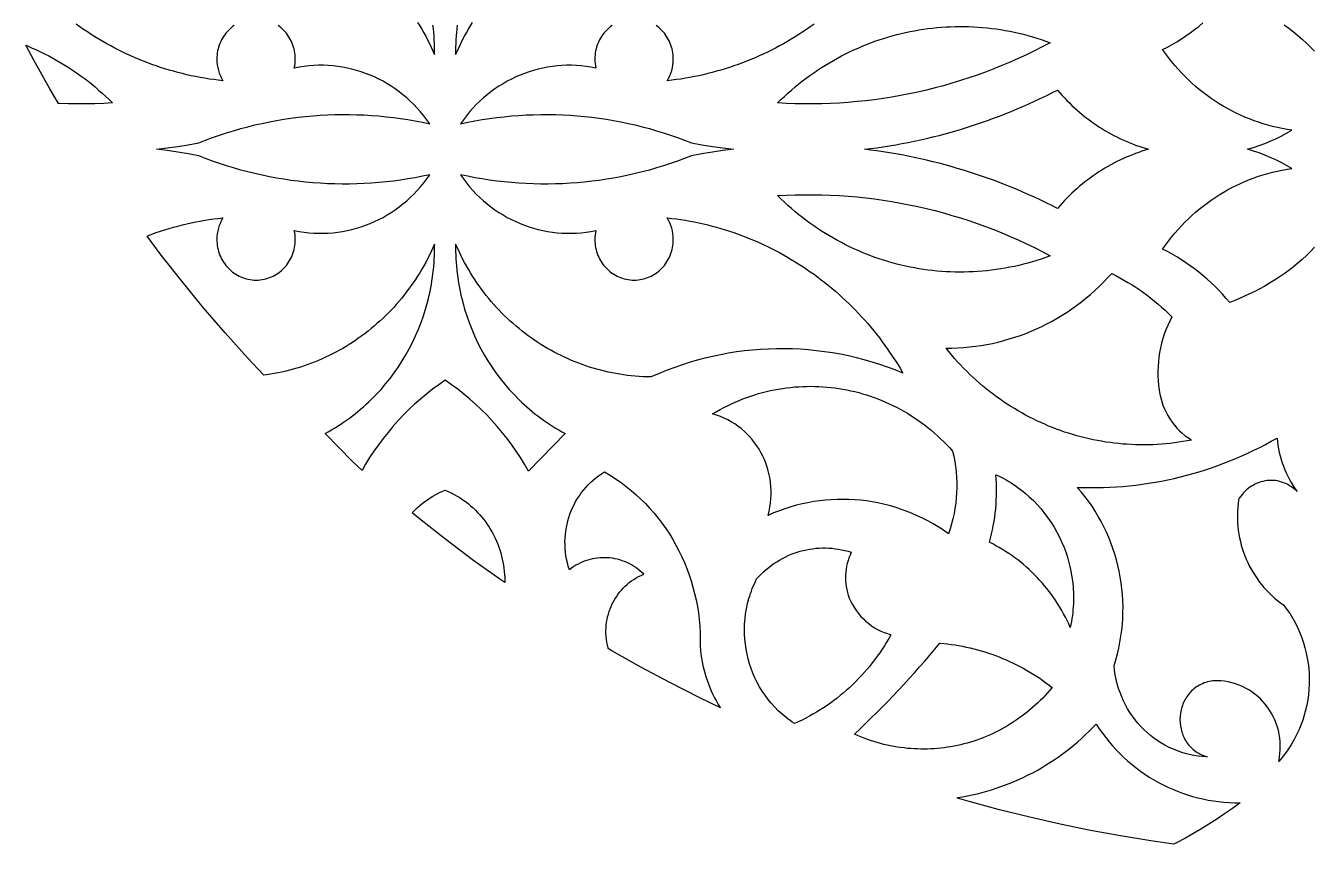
# Model space of a CAD drawing. Extents: x 1908 to 3442, y -299 to 721.
# Drawn here: x 2254.6 to 2408.9, y 28.2 to 126.2 of the extents above; entities that cross this region are included whole.
import ezdxf

# ---------------------------------------------------------------- set-up
doc = ezdxf.new("R2010")
doc.units = 0
doc.layers.add('BITMAP_LAYER', color=18, linetype='CONTINUOUS')

msp = doc.modelspace()

# ---------------------------------------------------------------- linework, layer by layer
at = {"layer": 'BITMAP_LAYER'}
for points in [[(2301.51, 126.61), (2301.76, 126.2), (2302.01, 125.79), (2302.25, 125.38), (2302.48, 124.95), (2302.71, 124.53), (2302.92, 124.1), (2303.13, 123.66), (2303.34, 123.22), (2303.53, 122.77), (2303.54, 123.22), (2303.53, 123.66), (2303.52, 124.1), (2303.5, 124.55), (2303.48, 124.99), (2303.44, 125.43), (2303.4, 125.86), (2303.35, 126.3)], [(2306.26, 126.3), (2306.21, 125.86), (2306.17, 125.43), (2306.13, 124.99), (2306.11, 124.55), (2306.09, 124.1), (2306.07, 123.66), (2306.07, 123.22), (2306.07, 122.77), (2306.27, 123.22), (2306.47, 123.66), (2306.68, 124.1), (2306.9, 124.53), (2307.13, 124.95), (2307.36, 125.38), (2307.6, 125.79), (2307.84, 126.2), (2308.1, 126.61)], [(2408.9, 99.68), (2408.43, 99.18), (2407.94, 98.7), (2407.44, 98.24), (2406.92, 97.78), (2406.38, 97.34), (2405.83, 96.92), (2405.27, 96.51), (2404.7, 96.12), (2404.13, 95.74), (2403.54, 95.38), (2402.95, 95.03), (2402.35, 94.7), (2401.76, 94.39), (2401.15, 94.09), (2400.55, 93.81), (2399.95, 93.55), (2399.36, 93.3), (2398.76, 93.08), (2398.34, 93.57), (2397.9, 94.06), (2397.46, 94.53), (2397, 94.99), (2396.53, 95.43), (2396.05, 95.87), (2395.56, 96.29), (2395.06, 96.69), (2394.55, 97.09), (2394.03, 97.47), (2393.51, 97.84), (2392.97, 98.19), (2392.42, 98.53), (2391.87, 98.85), (2391.3, 99.16), (2390.73, 99.46), (2391.08, 99.95), (2391.43, 100.43), (2391.8, 100.9), (2392.18, 101.36), (2392.57, 101.81), (2392.97, 102.25), (2393.39, 102.68), (2393.81, 103.09), (2394.24, 103.49), (2394.68, 103.88), (2395.12, 104.26), (2395.58, 104.62), (2396.05, 104.98), (2396.52, 105.32), (2397, 105.65), (2397.5, 105.96), (2397.99, 106.26), (2398.5, 106.55), (2399.01, 106.83), (2399.53, 107.09), (2400.06, 107.34), (2400.59, 107.57), (2401.13, 107.79), (2401.67, 108), (2402.22, 108.19), (2402.78, 108.36), (2403.34, 108.53), (2403.9, 108.67), (2404.47, 108.81), (2405.05, 108.92), (2405.63, 109.03), (2406.21, 109.11), (2405.58, 109.48), (2404.93, 109.83), (2404.28, 110.15), (2403.62, 110.45), (2402.95, 110.72), (2402.28, 110.98), (2401.6, 111.21), (2400.91, 111.42), (2401.6, 111.63), (2402.28, 111.86), (2402.95, 112.11), (2403.62, 112.39), (2404.28, 112.69), (2404.93, 113.01), (2405.58, 113.36), (2406.21, 113.72), (2405.63, 113.81), (2405.05, 113.91), (2404.47, 114.03), (2403.9, 114.16), (2403.34, 114.31), (2402.78, 114.47), (2402.22, 114.65), (2401.67, 114.84), (2401.13, 115.05), (2400.59, 115.27), (2400.06, 115.5), (2399.53, 115.75), (2399.01, 116.01), (2398.5, 116.29), (2397.99, 116.58), (2397.5, 116.88), (2397, 117.19), (2396.52, 117.52), (2396.05, 117.86), (2395.58, 118.21), (2395.12, 118.58), (2394.68, 118.96), (2394.24, 119.35), (2393.81, 119.75), (2393.39, 120.16), (2392.97, 120.59), (2392.57, 121.03), (2392.18, 121.47), (2391.8, 121.93), (2391.43, 122.4), (2391.08, 122.89), (2390.73, 123.38), (2391.3, 123.67), (2391.87, 123.98), (2392.42, 124.31), (2392.97, 124.65), (2393.51, 125), (2394.03, 125.37), (2394.55, 125.75), (2395.06, 126.14), (2395.56, 126.55)], [(2279.54, 126.26), (2279.36, 126.12), (2279.18, 125.97), (2279.01, 125.82), (2278.85, 125.66), (2278.69, 125.49), (2278.55, 125.32), (2278.41, 125.13), (2278.28, 124.94), (2278.15, 124.74), (2278.04, 124.54), (2277.94, 124.33), (2277.84, 124.11), (2277.76, 123.89), (2277.68, 123.67), (2277.62, 123.44), (2277.57, 123.2), (2277.53, 122.96), (2277.5, 122.72), (2277.48, 122.47), (2277.47, 122.22), (2277.48, 121.88), (2277.52, 121.53), (2277.58, 121.2), (2277.66, 120.86), (2277.76, 120.54), (2277.89, 120.22), (2278.03, 119.92), (2278.2, 119.62), (2277.65, 119.68), (2277.11, 119.76), (2276.56, 119.83), (2276.02, 119.92), (2275.48, 120.02), (2274.94, 120.12), (2274.41, 120.23), (2273.87, 120.35), (2273.34, 120.48), (2272.81, 120.61), (2272.29, 120.76), (2271.77, 120.91), (2271.25, 121.06), (2270.73, 121.23), (2270.21, 121.4), (2269.7, 121.58), (2269.19, 121.77), (2268.69, 121.97), (2268.18, 122.17), (2267.69, 122.38), (2267.19, 122.6), (2266.7, 122.83), (2266.21, 123.06), (2265.72, 123.3), (2265.24, 123.54), (2264.76, 123.8), (2264.29, 124.06), (2263.82, 124.33), (2263.35, 124.6), (2262.88, 124.88), (2262.43, 125.17), (2261.97, 125.47), (2261.52, 125.77), (2261.07, 126.08), (2260.63, 126.39)], [(2324.81, 126.26), (2324.63, 126.12), (2324.45, 125.97), (2324.28, 125.82), (2324.12, 125.66), (2323.96, 125.49), (2323.81, 125.32), (2323.67, 125.13), (2323.54, 124.94), (2323.42, 124.74), (2323.31, 124.54), (2323.2, 124.33), (2323.11, 124.11), (2323.02, 123.89), (2322.95, 123.67), (2322.89, 123.44), (2322.83, 123.2), (2322.79, 122.96), (2322.76, 122.72), (2322.75, 122.47), (2322.74, 122.22), (2322.75, 121.95), (2322.77, 121.68), (2322.8, 121.41), (2322.85, 121.15), (2322.27, 121.26), (2321.69, 121.35), (2321.11, 121.41), (2320.53, 121.46), (2319.95, 121.48), (2319.37, 121.48), (2318.79, 121.45), (2318.22, 121.41), (2317.65, 121.34), (2317.08, 121.25), (2316.52, 121.15), (2315.96, 121.02), (2315.41, 120.87), (2314.86, 120.7), (2314.32, 120.51), (2313.79, 120.31), (2313.27, 120.08), (2312.75, 119.83), (2312.24, 119.56), (2311.74, 119.28), (2311.25, 118.98), (2310.77, 118.65), (2310.3, 118.31), (2309.84, 117.96), (2309.4, 117.58), (2308.96, 117.19), (2308.54, 116.78), (2308.13, 116.35), (2307.74, 115.9), (2307.36, 115.44), (2306.99, 114.96), (2306.65, 114.47), (2307.51, 114.65), (2308.38, 114.82), (2309.25, 114.97), (2310.13, 115.1), (2311, 115.22), (2311.88, 115.32), (2312.75, 115.41), (2313.63, 115.47), (2314.51, 115.53), (2315.38, 115.56), (2316.26, 115.58), (2317.14, 115.58), (2318.01, 115.57), (2318.89, 115.54), (2319.77, 115.49), (2320.64, 115.42), (2321.51, 115.34), (2322.38, 115.25), (2323.25, 115.14), (2324.12, 115.01), (2324.99, 114.86), (2325.85, 114.7), (2326.71, 114.52), (2327.57, 114.33), (2328.42, 114.12), (2329.27, 113.9), (2330.12, 113.65), (2330.97, 113.4), (2331.81, 113.12), (2332.65, 112.83), (2333.48, 112.53), (2334.31, 112.2), (2335.56, 111.97), (2336.82, 111.76), (2338.08, 111.58), (2339.34, 111.42), (2338.08, 111.26), (2336.82, 111.08), (2335.56, 110.87), (2334.31, 110.63), (2333.48, 110.31), (2332.65, 110.01), (2331.81, 109.72), (2330.97, 109.44), (2330.12, 109.18), (2329.27, 108.94), (2328.42, 108.72), (2327.57, 108.51), (2326.71, 108.31), (2325.85, 108.14), (2324.99, 107.98), (2324.12, 107.83), (2323.25, 107.7), (2322.38, 107.59), (2321.51, 107.49), (2320.64, 107.41), (2319.77, 107.35), (2318.89, 107.3), (2318.01, 107.27), (2317.14, 107.26), (2316.26, 107.26), (2315.38, 107.28), (2314.51, 107.31), (2313.63, 107.36), (2312.75, 107.43), (2311.88, 107.52), (2311, 107.62), (2310.13, 107.73), (2309.25, 107.87), (2308.38, 108.02), (2307.51, 108.19), (2306.65, 108.37), (2306.99, 107.87), (2307.36, 107.4), (2307.74, 106.94), (2308.13, 106.49), (2308.54, 106.06), (2308.96, 105.65), (2309.4, 105.26), (2309.84, 104.88), (2310.3, 104.52), (2310.77, 104.18), (2311.25, 103.86), (2311.74, 103.56), (2312.24, 103.27), (2312.75, 103.01), (2313.27, 102.76), (2313.79, 102.53), (2314.32, 102.32), (2314.86, 102.14), (2315.41, 101.97), (2315.96, 101.82), (2316.52, 101.69), (2317.08, 101.58), (2317.65, 101.5), (2318.22, 101.43), (2318.79, 101.39), (2319.37, 101.36), (2319.95, 101.36), (2320.53, 101.38), (2321.11, 101.42), (2321.69, 101.49), (2322.27, 101.58), (2322.85, 101.69), (2322.8, 101.43), (2322.77, 101.16), (2322.75, 100.89), (2322.74, 100.62), (2322.75, 100.37), (2322.76, 100.12), (2322.79, 99.88), (2322.83, 99.64), (2322.89, 99.4), (2322.95, 99.17), (2323.02, 98.94), (2323.11, 98.72), (2323.2, 98.51), (2323.31, 98.3), (2323.42, 98.09), (2323.54, 97.9), (2323.67, 97.71), (2323.81, 97.52), (2323.96, 97.35), (2324.12, 97.18), (2324.28, 97.02), (2324.45, 96.86), (2324.63, 96.72), (2324.81, 96.58), (2325, 96.46), (2325.2, 96.34), (2325.4, 96.23), (2325.61, 96.13), (2325.82, 96.05), (2326.04, 95.97), (2326.26, 95.91), (2326.49, 95.85), (2326.72, 95.81), (2326.96, 95.78), (2327.2, 95.76), (2327.44, 95.75), (2327.68, 95.76), (2327.92, 95.78), (2328.15, 95.81), (2328.38, 95.85), (2328.61, 95.91), (2328.83, 95.97), (2329.05, 96.05), (2329.27, 96.13), (2329.47, 96.23), (2329.68, 96.34), (2329.87, 96.46), (2330.06, 96.58), (2330.25, 96.72), (2330.42, 96.86), (2330.6, 97.02), (2330.76, 97.18), (2330.91, 97.35), (2331.06, 97.52), (2331.2, 97.71), (2331.33, 97.9), (2331.45, 98.09), (2331.57, 98.3), (2331.67, 98.51), (2331.77, 98.72), (2331.85, 98.94), (2331.92, 99.17), (2331.99, 99.4), (2332.04, 99.64), (2332.08, 99.88), (2332.11, 100.12), (2332.13, 100.37), (2332.13, 100.62), (2332.12, 100.96), (2332.09, 101.3), (2332.03, 101.64), (2331.95, 101.97), (2331.85, 102.3), (2331.72, 102.62), (2331.57, 102.92), (2331.41, 103.22), (2331.96, 103.15), (2332.5, 103.08), (2333.05, 103), (2333.59, 102.92), (2334.13, 102.82), (2334.67, 102.72), (2335.2, 102.61), (2335.73, 102.49), (2336.26, 102.36), (2336.79, 102.23), (2337.32, 102.08), (2337.84, 101.93), (2338.36, 101.77), (2338.88, 101.61), (2339.39, 101.44), (2339.91, 101.25), (2340.41, 101.07), (2340.92, 100.87), (2341.42, 100.67), (2341.92, 100.46), (2342.42, 100.24), (2342.91, 100.01), (2343.4, 99.78), (2343.89, 99.54), (2344.37, 99.29), (2344.85, 99.04), (2345.32, 98.78), (2345.79, 98.51), (2346.26, 98.24), (2346.72, 97.96), (2347.18, 97.67), (2347.64, 97.37), (2348.09, 97.07), (2348.54, 96.76), (2348.98, 96.45), (2349.42, 96.12), (2349.85, 95.8), (2350.28, 95.46), (2350.7, 95.12), (2351.12, 94.77), (2351.54, 94.42), (2351.95, 94.06), (2352.35, 93.69), (2352.75, 93.32), (2353.15, 92.94), (2353.54, 92.55), (2353.93, 92.16), (2354.31, 91.76), (2354.68, 91.36), (2355.05, 90.95), (2355.41, 90.54), (2355.77, 90.11), (2356.13, 89.69), (2356.47, 89.26), (2356.81, 88.82), (2357.15, 88.37), (2357.48, 87.92), (2357.8, 87.47), (2358.12, 87.01), (2358.43, 86.54), (2358.74, 86.07), (2359.04, 85.59), (2359.33, 85.11), (2359.62, 84.62), (2358.7, 84.99), (2357.79, 85.33), (2356.86, 85.65), (2355.93, 85.94), (2354.99, 86.21), (2354.05, 86.45), (2353.11, 86.67), (2352.16, 86.87), (2351.21, 87.03), (2350.25, 87.18), (2349.29, 87.3), (2348.34, 87.39), (2347.38, 87.47), (2346.41, 87.51), (2345.45, 87.53), (2344.49, 87.53), (2343.53, 87.5), (2342.57, 87.45), (2341.61, 87.37), (2340.65, 87.27), (2339.7, 87.15), (2338.74, 87), (2337.79, 86.82), (2336.85, 86.62), (2335.91, 86.4), (2334.97, 86.15), (2334.03, 85.88), (2333.11, 85.58), (2332.18, 85.26), (2331.27, 84.91), (2330.36, 84.54), (2329.46, 84.15), (2328.98, 84.16), (2328.51, 84.18), (2328.04, 84.2), (2327.57, 84.24), (2327.1, 84.28), (2326.64, 84.34), (2326.17, 84.4), (2325.71, 84.47), (2325.25, 84.55), (2324.8, 84.64), (2324.34, 84.73), (2323.89, 84.84), (2323.44, 84.95), (2322.99, 85.07), (2322.55, 85.2), (2322.11, 85.33), (2321.67, 85.48), (2321.23, 85.63), (2320.8, 85.79), (2320.37, 85.96), (2319.95, 86.13), (2319.53, 86.32), (2319.11, 86.51), (2318.69, 86.71), (2318.28, 86.91), (2317.87, 87.12), (2317.47, 87.35), (2317.07, 87.57), (2316.67, 87.81), (2316.28, 88.05), (2315.89, 88.3), (2315.51, 88.55), (2315.13, 88.82), (2314.76, 89.09), (2314.39, 89.36), (2314.02, 89.65), (2313.66, 89.94), (2313.31, 90.23), (2312.95, 90.54), (2312.61, 90.85), (2312.27, 91.16), (2311.93, 91.49), (2311.6, 91.81), (2311.28, 92.15), (2310.96, 92.49), (2310.65, 92.84), (2310.34, 93.19), (2310.04, 93.55), (2309.74, 93.92), (2309.45, 94.29), (2309.17, 94.67), (2308.89, 95.05), (2308.62, 95.44), (2308.35, 95.83), (2308.1, 96.23), (2307.84, 96.64), (2307.6, 97.05), (2307.36, 97.46), (2307.13, 97.88), (2306.9, 98.31), (2306.68, 98.74), (2306.47, 99.18), (2306.27, 99.62), (2306.07, 100.07), (2306.07, 99.62), (2306.07, 99.18), (2306.09, 98.73), (2306.11, 98.29), (2306.13, 97.85), (2306.17, 97.41), (2306.21, 96.98), (2306.26, 96.54), (2306.31, 96.11), (2306.38, 95.67), (2306.45, 95.24), (2306.53, 94.81), (2306.61, 94.39), (2306.7, 93.96), (2306.8, 93.54), (2306.91, 93.12), (2307.14, 92.29), (2307.4, 91.47), (2307.68, 90.66), (2308, 89.86), (2308.33, 89.08), (2308.7, 88.3), (2309.09, 87.54), (2309.5, 86.8), (2309.94, 86.07), (2310.4, 85.36), (2310.89, 84.66), (2311.39, 83.98), (2311.93, 83.32), (2312.48, 82.67), (2313.06, 82.05), (2313.65, 81.44), (2313.96, 81.15), (2314.27, 80.86), (2314.59, 80.57), (2314.91, 80.29), (2315.24, 80.02), (2315.57, 79.75), (2315.91, 79.49), (2316.25, 79.23), (2316.6, 78.98), (2316.95, 78.74), (2317.31, 78.5), (2317.67, 78.27), (2318.04, 78.04), (2318.41, 77.82), (2318.79, 77.6), (2319.17, 77.4), (2314.8, 72.87), (2314.33, 73.69), (2313.83, 74.49), (2313.32, 75.27), (2312.78, 76.04), (2312.22, 76.79), (2311.64, 77.52), (2311.04, 78.23), (2310.42, 78.93), (2309.79, 79.6), (2309.13, 80.26), (2308.45, 80.89), (2307.76, 81.51), (2307.05, 82.1), (2306.32, 82.68), (2305.57, 83.23), (2304.81, 83.75), (2304.81, 83.75), (2304.8, 83.75), (2304.8, 83.75), (2304.8, 83.75), (2304.04, 83.23), (2303.29, 82.68), (2302.56, 82.1), (2301.85, 81.51), (2301.16, 80.89), (2300.48, 80.26), (2299.82, 79.6), (2299.18, 78.93), (2298.56, 78.23), (2297.97, 77.52), (2297.39, 76.79), (2296.83, 76.04), (2296.29, 75.27), (2295.77, 74.49), (2295.28, 73.69), (2294.87, 72.97), (2293.75, 73.97), (2290.44, 77.4), (2290.82, 77.6), (2291.2, 77.82), (2291.57, 78.04), (2291.93, 78.27), (2292.3, 78.5), (2292.65, 78.74), (2293.01, 78.98), (2293.35, 79.23), (2293.7, 79.49), (2294.03, 79.75), (2294.37, 80.02), (2294.69, 80.29), (2295.02, 80.57), (2295.33, 80.86), (2295.65, 81.15), (2295.95, 81.44), (2296.55, 82.05), (2297.13, 82.67), (2297.68, 83.32), (2298.21, 83.98), (2298.72, 84.66), (2299.21, 85.36), (2299.67, 86.07), (2300.11, 86.8), (2300.52, 87.54), (2300.91, 88.3), (2301.27, 89.08), (2301.61, 89.86), (2301.92, 90.66), (2302.21, 91.47), (2302.47, 92.29), (2302.7, 93.12), (2302.81, 93.54), (2302.91, 93.96), (2303, 94.39), (2303.08, 94.81), (2303.16, 95.24), (2303.23, 95.67), (2303.29, 96.11), (2303.35, 96.54), (2303.4, 96.98), (2303.44, 97.41), (2303.48, 97.85), (2303.5, 98.29), (2303.52, 98.73), (2303.53, 99.18), (2303.54, 99.62), (2303.53, 100.07), (2303.34, 99.62), (2303.13, 99.18), (2302.92, 98.74), (2302.71, 98.31), (2302.48, 97.88), (2302.25, 97.46), (2302.01, 97.05), (2301.76, 96.64), (2301.51, 96.23), (2301.25, 95.83), (2300.99, 95.44), (2300.72, 95.05), (2300.44, 94.67), (2300.16, 94.29), (2299.87, 93.92), (2299.57, 93.55), (2299.27, 93.19), (2298.96, 92.84), (2298.65, 92.49), (2298.33, 92.15), (2298, 91.81), (2297.67, 91.49), (2297.34, 91.16), (2297, 90.85), (2296.65, 90.54), (2296.3, 90.23), (2295.95, 89.94), (2295.59, 89.65), (2295.22, 89.36), (2294.85, 89.09), (2294.48, 88.82), (2294.1, 88.55), (2293.72, 88.3), (2293.33, 88.05), (2292.94, 87.81), (2292.54, 87.57), (2292.14, 87.35), (2291.74, 87.12), (2291.33, 86.91), (2290.92, 86.71), (2290.5, 86.51), (2290.08, 86.32), (2289.66, 86.13), (2289.23, 85.96), (2288.81, 85.79), (2288.37, 85.63), (2287.94, 85.48), (2287.5, 85.33), (2287.06, 85.2), (2286.61, 85.07), (2286.17, 84.95), (2285.72, 84.84), (2285.27, 84.73), (2284.81, 84.64), (2284.35, 84.55), (2283.9, 84.47), (2283.43, 84.4), (2283.11, 84.36), (2281.16, 86.43), (2278.47, 89.43), (2275.85, 92.49), (2273.3, 95.6), (2270.82, 98.76), (2269.11, 101.03), (2269.19, 101.07), (2269.7, 101.25), (2270.21, 101.44), (2270.73, 101.61), (2271.25, 101.77), (2271.77, 101.93), (2272.29, 102.08), (2272.81, 102.23), (2273.34, 102.36), (2273.87, 102.49), (2274.41, 102.61), (2274.94, 102.72), (2275.48, 102.82), (2276.02, 102.92), (2276.56, 103), (2277.11, 103.08), (2277.65, 103.15), (2278.2, 103.22), (2278.03, 102.92), (2277.89, 102.62), (2277.76, 102.3), (2277.66, 101.97), (2277.58, 101.64), (2277.52, 101.3), (2277.48, 100.96), (2277.47, 100.62), (2277.48, 100.37), (2277.5, 100.12), (2277.53, 99.88), (2277.57, 99.64), (2277.62, 99.4), (2277.68, 99.17), (2277.76, 98.94), (2277.84, 98.72), (2277.94, 98.51), (2278.04, 98.3), (2278.15, 98.09), (2278.28, 97.9), (2278.41, 97.71), (2278.55, 97.52), (2278.69, 97.35), (2278.85, 97.18), (2279.01, 97.02), (2279.18, 96.86), (2279.36, 96.72), (2279.54, 96.58), (2279.73, 96.46), (2279.93, 96.34), (2280.13, 96.23), (2280.34, 96.13), (2280.56, 96.05), (2280.77, 95.97), (2281, 95.91), (2281.22, 95.85), (2281.46, 95.81), (2281.69, 95.78), (2281.93, 95.76), (2282.17, 95.75), (2282.41, 95.76), (2282.65, 95.78), (2282.89, 95.81), (2283.12, 95.85), (2283.34, 95.91), (2283.57, 95.97), (2283.79, 96.05), (2284, 96.13), (2284.21, 96.23), (2284.41, 96.34), (2284.61, 96.46), (2284.8, 96.58), (2284.98, 96.72), (2285.16, 96.86), (2285.33, 97.02), (2285.49, 97.18), (2285.65, 97.35), (2285.8, 97.52), (2285.94, 97.71), (2286.07, 97.9), (2286.19, 98.09), (2286.3, 98.3), (2286.41, 98.51), (2286.5, 98.72), (2286.58, 98.94), (2286.66, 99.17), (2286.72, 99.4), (2286.77, 99.64), (2286.81, 99.88), (2286.84, 100.12), (2286.86, 100.37), (2286.87, 100.62), (2286.86, 100.89), (2286.84, 101.16), (2286.8, 101.43), (2286.75, 101.69), (2287.33, 101.58), (2287.92, 101.49), (2288.5, 101.42), (2289.08, 101.38), (2289.66, 101.36), (2290.24, 101.36), (2290.82, 101.39), (2291.39, 101.43), (2291.96, 101.5), (2292.53, 101.58), (2293.09, 101.69), (2293.65, 101.82), (2294.2, 101.97), (2294.74, 102.14), (2295.28, 102.32), (2295.82, 102.53), (2296.34, 102.76), (2296.86, 103.01), (2297.37, 103.27), (2297.87, 103.56), (2298.36, 103.86), (2298.84, 104.18), (2299.31, 104.52), (2299.76, 104.88), (2300.21, 105.26), (2300.64, 105.65), (2301.07, 106.06), (2301.47, 106.49), (2301.87, 106.94), (2302.25, 107.4), (2302.61, 107.87), (2302.96, 108.37), (2302.09, 108.19), (2301.22, 108.02), (2300.35, 107.87), (2299.48, 107.73), (2298.61, 107.62), (2297.73, 107.52), (2296.85, 107.43), (2295.98, 107.36), (2295.1, 107.31), (2294.22, 107.28), (2293.35, 107.26), (2292.47, 107.26), (2291.59, 107.27), (2290.72, 107.3), (2289.84, 107.35), (2288.97, 107.41), (2288.1, 107.49), (2287.22, 107.59), (2286.35, 107.7), (2285.49, 107.83), (2284.62, 107.98), (2283.76, 108.14), (2282.9, 108.31), (2282.04, 108.51), (2281.18, 108.72), (2280.33, 108.94), (2279.48, 109.18), (2278.64, 109.44), (2277.8, 109.72), (2276.96, 110.01), (2276.13, 110.31), (2275.3, 110.63), (2274.05, 110.87), (2272.79, 111.08), (2271.53, 111.26), (2270.26, 111.42), (2271.53, 111.58), (2272.79, 111.76), (2274.05, 111.97), (2275.3, 112.2), (2276.13, 112.53), (2276.96, 112.83), (2277.8, 113.12), (2278.64, 113.4), (2279.48, 113.65), (2280.33, 113.9), (2281.18, 114.12), (2282.04, 114.33), (2282.9, 114.52), (2283.76, 114.7), (2284.62, 114.86), (2285.49, 115.01), (2286.35, 115.14), (2287.22, 115.25), (2288.1, 115.34), (2288.97, 115.42), (2289.84, 115.49), (2290.72, 115.54), (2291.59, 115.57), (2292.47, 115.58), (2293.35, 115.58), (2294.22, 115.56), (2295.1, 115.53), (2295.98, 115.47), (2296.85, 115.41), (2297.73, 115.32), (2298.61, 115.22), (2299.48, 115.1), (2300.35, 114.97), (2301.22, 114.82), (2302.09, 114.65), (2302.96, 114.47), (2302.61, 114.96), (2302.25, 115.44), (2301.87, 115.9), (2301.47, 116.35), (2301.07, 116.78), (2300.64, 117.19), (2300.21, 117.58), (2299.76, 117.96), (2299.31, 118.31), (2298.84, 118.65), (2298.36, 118.98), (2297.87, 119.28), (2297.37, 119.56), (2296.86, 119.83), (2296.34, 120.08), (2295.82, 120.31), (2295.28, 120.51), (2294.74, 120.7), (2294.2, 120.87), (2293.65, 121.02), (2293.09, 121.15), (2292.53, 121.25), (2291.96, 121.34), (2291.39, 121.41), (2290.82, 121.45), (2290.24, 121.48), (2289.66, 121.48), (2289.08, 121.46), (2288.5, 121.41), (2287.92, 121.35), (2287.33, 121.26), (2286.75, 121.15), (2286.8, 121.41), (2286.84, 121.68), (2286.86, 121.95), (2286.87, 122.22), (2286.86, 122.47), (2286.84, 122.72), (2286.81, 122.96), (2286.77, 123.2), (2286.72, 123.44), (2286.66, 123.67), (2286.58, 123.89), (2286.5, 124.11), (2286.41, 124.33), (2286.3, 124.54), (2286.19, 124.74), (2286.07, 124.94), (2285.94, 125.13), (2285.8, 125.32), (2285.65, 125.49), (2285.49, 125.66), (2285.33, 125.82), (2285.16, 125.97), (2284.98, 126.12), (2284.8, 126.26)], [(2348.98, 126.39), (2348.54, 126.08), (2348.09, 125.77), (2347.64, 125.47), (2347.18, 125.17), (2346.72, 124.88), (2346.26, 124.6), (2345.79, 124.33), (2345.32, 124.06), (2344.85, 123.8), (2344.37, 123.54), (2343.89, 123.3), (2343.4, 123.06), (2342.91, 122.83), (2342.42, 122.6), (2341.92, 122.38), (2341.42, 122.17), (2340.92, 121.97), (2340.41, 121.77), (2339.91, 121.58), (2339.39, 121.4), (2338.88, 121.23), (2338.36, 121.06), (2337.84, 120.91), (2337.32, 120.76), (2336.79, 120.61), (2336.26, 120.48), (2335.73, 120.35), (2335.2, 120.23), (2334.67, 120.12), (2334.13, 120.02), (2333.59, 119.92), (2333.05, 119.83), (2332.5, 119.76), (2331.96, 119.68), (2331.41, 119.62), (2331.57, 119.92), (2331.72, 120.22), (2331.85, 120.54), (2331.95, 120.86), (2332.03, 121.2), (2332.09, 121.53), (2332.12, 121.88), (2332.13, 122.22), (2332.13, 122.47), (2332.11, 122.72), (2332.08, 122.96), (2332.04, 123.2), (2331.99, 123.44), (2331.92, 123.67), (2331.85, 123.89), (2331.77, 124.11), (2331.67, 124.33), (2331.57, 124.54), (2331.45, 124.74), (2331.33, 124.94), (2331.2, 125.13), (2331.06, 125.32), (2330.91, 125.49), (2330.76, 125.66), (2330.6, 125.82), (2330.42, 125.97), (2330.25, 126.12), (2330.06, 126.26)], [(2405.27, 126.33), (2405.83, 125.92), (2406.38, 125.49), (2406.92, 125.06), (2407.44, 124.6), (2407.94, 124.14), (2408.43, 123.66), (2408.9, 123.16)]]:
    msp.add_lwpolyline(points, dxfattribs=at)
for points in [[(2366.97, 126.12), (2367.52, 126.11), (2368.06, 126.09), (2368.61, 126.06), (2369.15, 126.02), (2369.7, 125.96), (2370.25, 125.9), (2370.79, 125.83), (2371.34, 125.75), (2371.88, 125.65), (2372.43, 125.55), (2372.97, 125.44), (2373.51, 125.32), (2374.05, 125.19), (2374.59, 125.04), (2375.13, 124.89), (2375.67, 124.73), (2376.2, 124.56), (2376.74, 124.37), (2377.27, 124.18), (2376.32, 123.68), (2375.37, 123.2), (2374.41, 122.73), (2373.44, 122.28), (2372.47, 121.85), (2371.49, 121.44), (2370.51, 121.04), (2369.52, 120.67), (2368.52, 120.3), (2367.52, 119.96), (2366.51, 119.64), (2365.5, 119.33), (2364.49, 119.04), (2363.47, 118.77), (2362.44, 118.51), (2361.41, 118.28), (2360.38, 118.06), (2359.35, 117.86), (2358.31, 117.67), (2357.27, 117.51), (2356.22, 117.36), (2355.18, 117.24), (2354.13, 117.13), (2353.07, 117.04), (2352.02, 116.96), (2350.97, 116.91), (2349.91, 116.87), (2348.85, 116.85), (2347.79, 116.86), (2346.73, 116.88), (2345.67, 116.91), (2344.61, 116.97), (2345.02, 117.37), (2345.44, 117.76), (2345.86, 118.15), (2346.28, 118.52), (2346.71, 118.89), (2347.15, 119.25), (2347.59, 119.6), (2348.04, 119.94), (2348.49, 120.27), (2348.95, 120.59), (2349.41, 120.91), (2349.88, 121.21), (2350.35, 121.51), (2350.82, 121.79), (2351.3, 122.07), (2351.78, 122.34), (2352.27, 122.6), (2352.76, 122.85), (2353.25, 123.1), (2353.75, 123.33), (2354.25, 123.55), (2354.75, 123.77), (2355.26, 123.97), (2355.77, 124.17), (2356.28, 124.36), (2356.8, 124.54), (2357.32, 124.7), (2357.84, 124.86), (2358.36, 125.01), (2358.89, 125.16), (2359.42, 125.29), (2359.95, 125.41), (2360.48, 125.52), (2361.01, 125.62), (2361.55, 125.72), (2362.08, 125.8), (2362.62, 125.88), (2363.16, 125.94), (2363.7, 126), (2364.25, 126.04), (2364.79, 126.08), (2365.33, 126.1), (2365.88, 126.12), (2366.42, 126.13)], [(2254.86, 123.77), (2255.36, 123.55), (2255.86, 123.33), (2256.36, 123.1), (2256.85, 122.85), (2257.34, 122.6), (2257.83, 122.34), (2258.31, 122.07), (2258.79, 121.79), (2259.26, 121.51), (2259.73, 121.21), (2260.2, 120.91), (2260.66, 120.59), (2261.12, 120.27), (2261.57, 119.94), (2262.01, 119.6), (2262.46, 119.25), (2262.89, 118.89), (2263.32, 118.52), (2263.75, 118.15), (2264.17, 117.76), (2264.59, 117.37), (2264.99, 116.97), (2263.93, 116.91), (2262.87, 116.88), (2261.81, 116.86), (2260.76, 116.85), (2259.7, 116.87), (2258.64, 116.91), (2258.53, 116.91), (2257.49, 118.65), (2255.55, 122.1), (2254.59, 123.88)], [(2378.42, 118.19), (2378.7, 117.88), (2378.98, 117.57), (2379.27, 117.27), (2379.57, 116.97), (2379.87, 116.68), (2380.17, 116.4), (2380.48, 116.12), (2380.79, 115.85), (2381.11, 115.58), (2381.43, 115.32), (2381.76, 115.07), (2382.09, 114.82), (2382.42, 114.58), (2382.76, 114.35), (2383.1, 114.12), (2383.45, 113.9), (2383.8, 113.69), (2384.15, 113.48), (2384.51, 113.28), (2384.87, 113.09), (2385.24, 112.9), (2385.6, 112.72), (2385.97, 112.55), (2386.35, 112.38), (2386.72, 112.22), (2387.1, 112.07), (2387.48, 111.93), (2387.87, 111.79), (2388.25, 111.66), (2388.64, 111.54), (2389.04, 111.42), (2388.64, 111.3), (2388.25, 111.18), (2387.87, 111.05), (2387.48, 110.91), (2387.1, 110.77), (2386.72, 110.61), (2386.35, 110.46), (2385.97, 110.29), (2385.6, 110.12), (2385.24, 109.94), (2384.87, 109.75), (2384.51, 109.56), (2384.15, 109.36), (2383.8, 109.15), (2383.45, 108.94), (2383.1, 108.72), (2382.76, 108.49), (2382.42, 108.26), (2382.09, 108.02), (2381.76, 107.77), (2381.43, 107.52), (2381.11, 107.26), (2380.79, 106.99), (2380.48, 106.72), (2380.17, 106.44), (2379.87, 106.16), (2379.57, 105.87), (2379.27, 105.57), (2378.98, 105.27), (2378.7, 104.96), (2378.42, 104.65), (2378.14, 104.33), (2377.46, 104.67), (2376.77, 105.01), (2376.08, 105.35), (2375.39, 105.67), (2374.7, 105.98), (2374, 106.29), (2373.3, 106.59), (2372.59, 106.88), (2371.89, 107.17), (2371.18, 107.44), (2370.46, 107.71), (2369.75, 107.97), (2369.03, 108.22), (2368.31, 108.46), (2367.59, 108.7), (2366.87, 108.93), (2366.14, 109.14), (2365.41, 109.35), (2364.68, 109.56), (2363.95, 109.75), (2363.21, 109.93), (2362.47, 110.11), (2361.73, 110.28), (2360.99, 110.44), (2360.25, 110.59), (2359.51, 110.74), (2358.76, 110.87), (2358.01, 111), (2357.26, 111.11), (2356.51, 111.22), (2355.76, 111.33), (2355.01, 111.42), (2355.76, 111.51), (2356.51, 111.61), (2357.26, 111.72), (2358.01, 111.84), (2358.76, 111.97), (2359.51, 112.1), (2360.25, 112.25), (2360.99, 112.4), (2361.73, 112.56), (2362.47, 112.73), (2363.21, 112.9), (2363.95, 113.09), (2364.68, 113.28), (2365.41, 113.48), (2366.14, 113.69), (2366.87, 113.91), (2367.59, 114.14), (2368.31, 114.37), (2369.03, 114.62), (2369.75, 114.87), (2370.46, 115.13), (2371.18, 115.4), (2371.89, 115.67), (2372.59, 115.95), (2373.3, 116.25), (2374, 116.55), (2374.7, 116.85), (2375.39, 117.17), (2376.08, 117.49), (2376.77, 117.83), (2377.46, 118.17), (2378.14, 118.51)], [(2349.91, 105.97), (2350.97, 105.93), (2352.02, 105.88), (2353.07, 105.8), (2354.13, 105.71), (2355.18, 105.6), (2356.22, 105.47), (2357.27, 105.33), (2358.31, 105.16), (2359.35, 104.98), (2360.38, 104.78), (2361.41, 104.56), (2362.44, 104.33), (2363.47, 104.07), (2364.49, 103.8), (2365.5, 103.51), (2366.51, 103.2), (2367.52, 102.88), (2368.52, 102.53), (2369.52, 102.17), (2370.51, 101.8), (2371.49, 101.4), (2372.47, 100.99), (2373.44, 100.56), (2374.41, 100.11), (2375.37, 99.64), (2376.32, 99.16), (2377.27, 98.66), (2376.74, 98.47), (2376.2, 98.28), (2375.67, 98.11), (2375.13, 97.95), (2374.59, 97.79), (2374.05, 97.65), (2373.51, 97.52), (2372.97, 97.4), (2372.43, 97.29), (2371.88, 97.18), (2371.34, 97.09), (2370.79, 97.01), (2370.25, 96.94), (2369.7, 96.88), (2369.15, 96.82), (2368.61, 96.78), (2368.06, 96.75), (2367.52, 96.73), (2366.97, 96.71), (2366.42, 96.71), (2365.88, 96.72), (2365.33, 96.73), (2364.79, 96.76), (2364.25, 96.8), (2363.7, 96.84), (2363.16, 96.9), (2362.62, 96.96), (2362.08, 97.04), (2361.55, 97.12), (2361.01, 97.21), (2360.48, 97.32), (2359.95, 97.43), (2359.42, 97.55), (2358.89, 97.68), (2358.36, 97.82), (2357.84, 97.97), (2357.32, 98.13), (2356.8, 98.3), (2356.28, 98.48), (2355.77, 98.67), (2355.26, 98.86), (2354.75, 99.07), (2354.25, 99.28), (2353.75, 99.51), (2353.25, 99.74), (2352.76, 99.98), (2352.27, 100.24), (2351.78, 100.5), (2351.3, 100.77), (2350.82, 101.04), (2350.35, 101.33), (2349.88, 101.63), (2349.41, 101.93), (2348.95, 102.25), (2348.49, 102.57), (2348.04, 102.9), (2347.59, 103.24), (2347.15, 103.59), (2346.71, 103.95), (2346.28, 104.31), (2345.86, 104.69), (2345.44, 105.07), (2345.02, 105.47), (2344.61, 105.87), (2345.67, 105.93), (2346.73, 105.96), (2347.79, 105.98), (2348.85, 105.98)], [(2385.13, 96.29), (2385.62, 96.03), (2386.1, 95.76), (2386.58, 95.48), (2387.06, 95.19), (2387.52, 94.89), (2387.99, 94.58), (2388.44, 94.26), (2388.89, 93.93), (2389.33, 93.59), (2389.77, 93.24), (2390.19, 92.88), (2390.61, 92.51), (2391.03, 92.14), (2391.43, 91.75), (2391.83, 91.35), (2391.58, 90.85), (2391.34, 90.33), (2391.12, 89.81), (2390.93, 89.28), (2390.76, 88.74), (2390.61, 88.2), (2390.48, 87.65), (2390.37, 87.1), (2390.29, 86.54), (2390.22, 85.98), (2390.18, 85.41), (2390.17, 84.84), (2390.17, 84.28), (2390.2, 83.71), (2390.25, 83.14), (2390.32, 82.57), (2390.4, 82.11), (2390.5, 81.65), (2390.63, 81.2), (2390.77, 80.76), (2390.95, 80.34), (2391.14, 79.92), (2391.36, 79.52), (2391.59, 79.12), (2391.85, 78.75), (2392.13, 78.39), (2392.43, 78.04), (2392.75, 77.72), (2393.08, 77.41), (2393.44, 77.12), (2393.81, 76.85), (2394.19, 76.6), (2393.68, 76.5), (2393.16, 76.41), (2392.64, 76.33), (2392.13, 76.26), (2391.61, 76.2), (2391.09, 76.15), (2390.58, 76.1), (2390.06, 76.07), (2389.54, 76.04), (2389.03, 76.03), (2388.51, 76.02), (2388, 76.02), (2387.49, 76.04), (2386.98, 76.06), (2386.46, 76.09), (2385.95, 76.12), (2385.45, 76.17), (2384.94, 76.23), (2384.43, 76.29), (2383.93, 76.36), (2383.42, 76.45), (2382.92, 76.54), (2382.42, 76.63), (2381.93, 76.74), (2381.43, 76.86), (2380.94, 76.98), (2380.45, 77.12), (2379.96, 77.26), (2379.47, 77.41), (2378.99, 77.56), (2378.51, 77.73), (2378.03, 77.91), (2377.55, 78.09), (2377.08, 78.28), (2376.61, 78.48), (2376.15, 78.68), (2375.68, 78.9), (2375.22, 79.12), (2374.77, 79.35), (2374.32, 79.59), (2373.87, 79.84), (2373.42, 80.09), (2372.98, 80.36), (2372.54, 80.63), (2372.11, 80.91), (2371.68, 81.19), (2371.26, 81.48), (2370.84, 81.79), (2370.42, 82.09), (2370.01, 82.41), (2369.6, 82.73), (2369.2, 83.07), (2368.81, 83.4), (2368.41, 83.75), (2368.03, 84.1), (2367.65, 84.46), (2367.27, 84.83), (2366.9, 85.21), (2366.54, 85.59), (2366.18, 85.98), (2365.82, 86.38), (2365.48, 86.78), (2365.13, 87.19), (2364.8, 87.61), (2365.5, 87.61), (2366.2, 87.64), (2366.9, 87.68), (2367.6, 87.75), (2368.3, 87.83), (2368.99, 87.93), (2369.67, 88.04), (2370.35, 88.18), (2371.03, 88.33), (2371.7, 88.51), (2372.37, 88.7), (2373.03, 88.9), (2373.69, 89.13), (2374.34, 89.37), (2374.98, 89.63), (2375.62, 89.91), (2376.25, 90.2), (2376.87, 90.51), (2377.49, 90.84), (2378.1, 91.18), (2378.69, 91.54), (2379.28, 91.92), (2379.86, 92.31), (2380.43, 92.72), (2381, 93.14), (2381.55, 93.58), (2382.09, 94.04), (2382.62, 94.51), (2383.14, 94.99), (2383.65, 95.49), (2384.14, 96.01), (2384.63, 96.54)], [(2349.09, 83.03), (2349.57, 83.01), (2350.05, 82.99), (2350.53, 82.95), (2351.01, 82.9), (2351.49, 82.84), (2351.97, 82.77), (2352.45, 82.7), (2352.92, 82.61), (2353.4, 82.51), (2353.87, 82.4), (2354.34, 82.28), (2354.8, 82.15), (2355.27, 82.01), (2355.73, 81.86), (2356.19, 81.69), (2356.64, 81.52), (2357.09, 81.34), (2357.54, 81.15), (2357.99, 80.95), (2358.43, 80.74), (2358.87, 80.52), (2359.3, 80.29), (2359.73, 80.05), (2360.16, 79.8), (2360.58, 79.54), (2361, 79.27), (2361.41, 78.99), (2361.81, 78.7), (2362.22, 78.4), (2362.61, 78.09), (2363, 77.77), (2363.39, 77.44), (2363.77, 77.1), (2364.14, 76.76), (2364.51, 76.4), (2364.87, 76.03), (2365.23, 75.66), (2365.57, 75.27), (2365.72, 74.65), (2365.84, 74.03), (2365.93, 73.41), (2366, 72.79), (2366.05, 72.16), (2366.08, 71.54), (2366.08, 70.91), (2366.06, 70.28), (2366.02, 69.66), (2365.95, 69.03), (2365.86, 68.41), (2365.75, 67.8), (2365.61, 67.18), (2365.45, 66.58), (2365.27, 65.97), (2365.07, 65.38), (2364.47, 65.79), (2363.86, 66.19), (2363.24, 66.56), (2362.61, 66.91), (2361.97, 67.24), (2361.33, 67.54), (2360.67, 67.83), (2360.01, 68.09), (2359.35, 68.33), (2358.68, 68.55), (2358, 68.74), (2357.32, 68.91), (2356.63, 69.06), (2355.94, 69.19), (2355.25, 69.3), (2354.55, 69.38), (2353.86, 69.44), (2353.16, 69.48), (2352.45, 69.49), (2351.75, 69.48), (2351.05, 69.45), (2350.35, 69.4), (2349.65, 69.32), (2348.95, 69.22), (2348.26, 69.09), (2347.56, 68.95), (2346.87, 68.78), (2346.19, 68.58), (2345.5, 68.37), (2344.83, 68.13), (2344.15, 67.87), (2343.49, 67.58), (2343.61, 68.07), (2343.71, 68.57), (2343.78, 69.06), (2343.83, 69.55), (2343.86, 70.04), (2343.86, 70.53), (2343.83, 71.02), (2343.79, 71.5), (2343.72, 71.97), (2343.63, 72.44), (2343.51, 72.91), (2343.38, 73.36), (2343.22, 73.81), (2343.04, 74.25), (2342.85, 74.68), (2342.63, 75.1), (2342.4, 75.51), (2342.14, 75.9), (2341.87, 76.28), (2341.58, 76.65), (2341.27, 77.01), (2340.94, 77.34), (2340.6, 77.67), (2340.24, 77.97), (2339.87, 78.26), (2339.48, 78.53), (2339.08, 78.78), (2338.66, 79.01), (2338.22, 79.22), (2337.78, 79.41), (2337.32, 79.58), (2336.84, 79.72), (2337.28, 79.99), (2337.73, 80.24), (2338.18, 80.48), (2338.63, 80.71), (2339.09, 80.93), (2339.55, 81.14), (2340.01, 81.34), (2340.47, 81.52), (2340.94, 81.7), (2341.41, 81.86), (2341.88, 82.01), (2342.35, 82.16), (2342.83, 82.29), (2343.3, 82.41), (2343.78, 82.52), (2344.26, 82.62), (2344.74, 82.71), (2345.22, 82.79), (2345.7, 82.86), (2346.19, 82.91), (2346.67, 82.96), (2347.15, 82.99), (2347.64, 83.02), (2348.12, 83.03), (2348.6, 83.04)], [(2404.47, 76.41), (2404.53, 75.97), (2404.61, 75.54), (2404.7, 75.12), (2404.8, 74.69), (2404.92, 74.28), (2405.05, 73.86), (2405.19, 73.46), (2405.35, 73.05), (2405.52, 72.66), (2405.71, 72.27), (2405.91, 71.88), (2406.12, 71.5), (2406.34, 71.13), (2406.58, 70.77), (2406.83, 70.42), (2406.62, 70.62), (2406.4, 70.81), (2406.17, 70.98), (2405.94, 71.13), (2405.71, 71.27), (2405.47, 71.39), (2405.22, 71.49), (2404.98, 71.57), (2404.73, 71.64), (2404.48, 71.7), (2404.23, 71.74), (2403.98, 71.76), (2403.73, 71.77), (2403.48, 71.76), (2403.23, 71.74), (2402.99, 71.7), (2402.74, 71.65), (2402.5, 71.59), (2402.27, 71.51), (2402.03, 71.42), (2401.81, 71.32), (2401.59, 71.2), (2401.37, 71.08), (2401.16, 70.94), (2400.96, 70.79), (2400.77, 70.63), (2400.59, 70.45), (2400.41, 70.27), (2400.25, 70.07), (2400.1, 69.87), (2399.95, 69.66), (2399.82, 69.43), (2399.76, 68.97), (2399.72, 68.51), (2399.69, 68.06), (2399.68, 67.6), (2399.68, 67.14), (2399.7, 66.69), (2399.74, 66.24), (2399.79, 65.79), (2399.86, 65.34), (2399.94, 64.9), (2400.04, 64.46), (2400.15, 64.02), (2400.27, 63.59), (2400.41, 63.17), (2400.57, 62.75), (2400.74, 62.33), (2400.92, 61.93), (2401.11, 61.53), (2401.33, 61.13), (2401.55, 60.75), (2401.79, 60.37), (2402.04, 60), (2402.3, 59.63), (2402.58, 59.28), (2402.86, 58.94), (2403.17, 58.61), (2403.48, 58.28), (2403.8, 57.97), (2404.14, 57.67), (2404.49, 57.38), (2404.85, 57.11), (2405.23, 56.84), (2405.42, 56.58), (2405.62, 56.31), (2405.98, 55.77), (2406.31, 55.22), (2406.62, 54.66), (2406.91, 54.08), (2407.16, 53.5), (2407.39, 52.9), (2407.6, 52.31), (2407.77, 51.7), (2407.92, 51.09), (2408.05, 50.47), (2408.15, 49.85), (2408.22, 49.23), (2408.26, 48.6), (2408.28, 47.97), (2408.27, 47.35), (2408.24, 46.72), (2408.18, 46.1), (2408.1, 45.48), (2407.99, 44.86), (2407.85, 44.25), (2407.68, 43.64), (2407.5, 43.04), (2407.28, 42.45), (2407.04, 41.86), (2406.77, 41.29), (2406.48, 40.72), (2406.16, 40.17), (2405.81, 39.63), (2405.44, 39.1), (2405.05, 38.58), (2404.84, 38.33), (2404.63, 38.08), (2404.72, 38.56), (2404.78, 39.04), (2404.81, 39.51), (2404.82, 39.98), (2404.8, 40.45), (2404.75, 40.91), (2404.68, 41.36), (2404.59, 41.8), (2404.47, 42.23), (2404.32, 42.66), (2404.16, 43.07), (2403.97, 43.47), (2403.76, 43.86), (2403.53, 44.24), (2403.28, 44.6), (2403.02, 44.95), (2402.73, 45.28), (2402.43, 45.6), (2402.11, 45.9), (2401.77, 46.17), (2401.42, 46.43), (2401.05, 46.67), (2400.67, 46.89), (2400.28, 47.09), (2399.88, 47.26), (2399.46, 47.41), (2399.03, 47.53), (2398.59, 47.63), (2398.14, 47.71), (2397.69, 47.75), (2397.22, 47.77), (2396.75, 47.76), (2396.53, 47.72), (2396.31, 47.68), (2396.1, 47.63), (2395.89, 47.57), (2395.69, 47.5), (2395.5, 47.42), (2395.31, 47.34), (2395.13, 47.24), (2394.96, 47.14), (2394.79, 47.04), (2394.63, 46.93), (2394.48, 46.81), (2394.33, 46.68), (2394.19, 46.55), (2394.06, 46.41), (2393.93, 46.27), (2393.81, 46.12), (2393.7, 45.97), (2393.59, 45.81), (2393.49, 45.65), (2393.4, 45.49), (2393.31, 45.32), (2393.23, 45.15), (2393.16, 44.97), (2393.09, 44.8), (2393.03, 44.62), (2392.93, 44.25), (2392.86, 43.88), (2392.82, 43.5), (2392.8, 43.12), (2392.82, 42.74), (2392.86, 42.36), (2392.89, 42.17), (2392.93, 41.99), (2392.98, 41.8), (2393.03, 41.62), (2393.09, 41.44), (2393.16, 41.26), (2393.23, 41.09), (2393.31, 40.92), (2393.4, 40.75), (2393.5, 40.58), (2393.6, 40.42), (2393.72, 40.27), (2393.83, 40.11), (2393.96, 39.96), (2394.09, 39.82), (2394.24, 39.68), (2394.38, 39.55), (2394.54, 39.43), (2394.7, 39.31), (2394.88, 39.19), (2395.05, 39.09), (2395.24, 38.99), (2395.43, 38.89), (2395.64, 38.81), (2395.84, 38.73), (2396.06, 38.66), (2395.52, 38.69), (2394.98, 38.75), (2394.45, 38.83), (2393.92, 38.94), (2393.41, 39.07), (2392.9, 39.22), (2392.41, 39.4), (2391.92, 39.6), (2391.45, 39.82), (2390.98, 40.06), (2390.53, 40.32), (2390.09, 40.61), (2389.67, 40.91), (2389.26, 41.23), (2388.86, 41.57), (2388.48, 41.93), (2388.12, 42.3), (2387.77, 42.69), (2387.43, 43.1), (2387.12, 43.52), (2386.82, 43.96), (2386.54, 44.41), (2386.28, 44.88), (2386.04, 45.36), (2385.83, 45.85), (2385.63, 46.35), (2385.45, 46.86), (2385.3, 47.39), (2385.17, 47.92), (2385.06, 48.47), (2384.97, 49.02), (2384.91, 49.59), (2385.13, 50.28), (2385.31, 50.98), (2385.48, 51.69), (2385.62, 52.4), (2385.74, 53.11), (2385.84, 53.82), (2385.91, 54.53), (2385.96, 55.24), (2385.98, 55.95), (2385.99, 56.66), (2385.97, 57.37), (2385.92, 58.08), (2385.86, 58.79), (2385.77, 59.49), (2385.66, 60.19), (2385.53, 60.88), (2385.38, 61.57), (2385.2, 62.26), (2385, 62.94), (2384.78, 63.61), (2384.54, 64.27), (2384.28, 64.93), (2384, 65.58), (2383.69, 66.21), (2383.37, 66.84), (2383.02, 67.46), (2382.65, 68.07), (2382.27, 68.67), (2381.86, 69.26), (2381.43, 69.83), (2380.98, 70.39), (2380.51, 70.93), (2381.29, 70.91), (2382.07, 70.9), (2382.85, 70.9), (2383.63, 70.92), (2384.41, 70.95), (2385.19, 70.99), (2385.97, 71.05), (2386.74, 71.12), (2387.51, 71.21), (2388.28, 71.31), (2389.05, 71.42), (2389.82, 71.55), (2390.58, 71.69), (2391.35, 71.84), (2392.1, 72), (2392.86, 72.18), (2393.61, 72.38), (2394.36, 72.58), (2395.11, 72.8), (2395.85, 73.04), (2396.59, 73.28), (2397.33, 73.54), (2398.06, 73.81), (2398.78, 74.1), (2399.51, 74.4), (2400.22, 74.71), (2400.94, 75.03), (2401.65, 75.37), (2402.35, 75.72), (2403.05, 76.08), (2403.74, 76.45), (2404.43, 76.84)], [(2324.57, 72.39), (2325.23, 71.97), (2325.87, 71.52), (2326.49, 71.05), (2327.09, 70.56), (2327.68, 70.05), (2328.25, 69.52), (2328.79, 68.98), (2329.32, 68.41), (2329.83, 67.83), (2330.32, 67.23), (2330.79, 66.62), (2331.24, 65.99), (2331.66, 65.35), (2332.07, 64.69), (2332.45, 64.02), (2332.81, 63.33), (2333.15, 62.63), (2333.46, 61.92), (2333.76, 61.2), (2334.03, 60.47), (2334.27, 59.73), (2334.49, 58.98), (2334.69, 58.22), (2334.86, 57.45), (2335.01, 56.68), (2335.13, 55.9), (2335.22, 55.11), (2335.29, 54.32), (2335.34, 53.52), (2335.35, 52.71), (2335.34, 51.9), (2335.38, 51.44), (2335.43, 50.97), (2335.5, 50.51), (2335.58, 50.05), (2335.68, 49.6), (2335.78, 49.15), (2335.9, 48.7), (2336.03, 48.26), (2336.18, 47.83), (2336.33, 47.39), (2336.5, 46.97), (2336.68, 46.55), (2336.87, 46.14), (2337.08, 45.73), (2337.29, 45.33), (2337.52, 44.94), (2337.75, 44.55), (2337.77, 44.52), (2335.22, 45.75), (2331.71, 47.54), (2328.23, 49.41), (2324.79, 51.36), (2324.35, 51.62), (2324.32, 51.73), (2324.24, 52.07), (2324.17, 52.41), (2324.12, 52.75), (2324.09, 53.1), (2324.07, 53.44), (2324.07, 53.77), (2324.08, 54.11), (2324.11, 54.45), (2324.15, 54.78), (2324.2, 55.11), (2324.27, 55.43), (2324.36, 55.75), (2324.46, 56.07), (2324.57, 56.38), (2324.69, 56.68), (2324.83, 56.98), (2324.98, 57.27), (2325.14, 57.56), (2325.32, 57.83), (2325.5, 58.1), (2325.7, 58.36), (2325.91, 58.61), (2326.13, 58.86), (2326.37, 59.09), (2326.61, 59.31), (2326.86, 59.52), (2327.13, 59.72), (2327.4, 59.91), (2327.69, 60.08), (2327.98, 60.24), (2328.29, 60.39), (2328.6, 60.52), (2328.37, 60.75), (2328.13, 60.95), (2327.88, 61.15), (2327.63, 61.33), (2327.37, 61.5), (2327.11, 61.66), (2326.84, 61.8), (2326.56, 61.93), (2326.28, 62.05), (2326, 62.15), (2325.71, 62.24), (2325.42, 62.32), (2325.13, 62.39), (2324.84, 62.44), (2324.54, 62.48), (2324.24, 62.5), (2323.94, 62.51), (2323.65, 62.51), (2323.35, 62.5), (2323.05, 62.47), (2322.75, 62.42), (2322.46, 62.37), (2322.17, 62.3), (2321.88, 62.22), (2321.59, 62.12), (2321.3, 62.01), (2321.02, 61.89), (2320.75, 61.75), (2320.47, 61.6), (2320.21, 61.44), (2319.94, 61.26), (2319.69, 61.07), (2319.56, 61.48), (2319.45, 61.9), (2319.35, 62.33), (2319.28, 62.75), (2319.22, 63.17), (2319.19, 63.6), (2319.17, 64.02), (2319.16, 64.44), (2319.18, 64.86), (2319.21, 65.28), (2319.26, 65.7), (2319.33, 66.11), (2319.41, 66.52), (2319.51, 66.92), (2319.63, 67.32), (2319.76, 67.71), (2319.91, 68.1), (2320.07, 68.48), (2320.25, 68.85), (2320.44, 69.22), (2320.65, 69.58), (2320.88, 69.92), (2321.11, 70.26), (2321.37, 70.59), (2321.64, 70.91), (2321.92, 71.22), (2322.21, 71.51), (2322.52, 71.8), (2322.84, 72.07), (2323.18, 72.32), (2323.53, 72.57), (2323.89, 72.8)], [(2371.08, 72.3), (2371.39, 72.15), (2371.7, 71.99), (2372, 71.82), (2372.3, 71.64), (2372.59, 71.46), (2372.88, 71.27), (2373.17, 71.08), (2373.44, 70.88), (2373.72, 70.68), (2373.99, 70.47), (2374.25, 70.25), (2374.76, 69.81), (2375.26, 69.34), (2375.73, 68.85), (2376.17, 68.34), (2376.6, 67.82), (2377, 67.28), (2377.38, 66.72), (2377.74, 66.15), (2378.07, 65.56), (2378.38, 64.96), (2378.67, 64.34), (2378.92, 63.72), (2379.16, 63.08), (2379.37, 62.43), (2379.55, 61.77), (2379.7, 61.1), (2379.83, 60.43), (2379.93, 59.75), (2380, 59.06), (2380.02, 58.72), (2380.04, 58.37), (2380.05, 58.02), (2380.05, 57.67), (2380.05, 57.32), (2380.04, 56.97), (2380.02, 56.62), (2379.99, 56.27), (2379.96, 55.92), (2379.92, 55.57), (2379.87, 55.21), (2379.81, 54.86), (2379.75, 54.51), (2379.67, 54.15), (2379.48, 54.57), (2379.29, 54.98), (2379.08, 55.39), (2378.87, 55.79), (2378.65, 56.19), (2378.42, 56.58), (2378.18, 56.96), (2377.93, 57.34), (2377.68, 57.72), (2377.42, 58.08), (2377.15, 58.44), (2376.88, 58.8), (2376.59, 59.14), (2376.3, 59.49), (2376, 59.82), (2375.7, 60.15), (2375.39, 60.47), (2375.07, 60.78), (2374.75, 61.09), (2374.42, 61.39), (2374.08, 61.68), (2373.74, 61.96), (2373.39, 62.24), (2373.03, 62.5), (2372.67, 62.77), (2372.3, 63.02), (2371.93, 63.26), (2371.55, 63.5), (2371.16, 63.73), (2370.77, 63.94), (2370.38, 64.15), (2369.98, 64.36), (2370.11, 64.85), (2370.24, 65.35), (2370.35, 65.84), (2370.45, 66.34), (2370.54, 66.85), (2370.62, 67.35), (2370.68, 67.86), (2370.74, 68.37), (2370.78, 68.88), (2370.81, 69.38), (2370.83, 69.9), (2370.84, 70.41), (2370.84, 70.92), (2370.82, 71.43), (2370.8, 71.94), (2370.76, 72.45)], [(2305.18, 70.44), (2305.55, 70.26), (2305.91, 70.07), (2306.26, 69.88), (2306.6, 69.67), (2306.93, 69.45), (2307.25, 69.22), (2307.56, 68.98), (2307.86, 68.73), (2308.15, 68.48), (2308.43, 68.21), (2308.7, 67.94), (2308.95, 67.66), (2309.2, 67.37), (2309.44, 67.07), (2309.67, 66.77), (2309.88, 66.46), (2310.09, 66.15), (2310.28, 65.82), (2310.47, 65.5), (2310.64, 65.16), (2310.81, 64.83), (2310.96, 64.48), (2311.1, 64.14), (2311.23, 63.78), (2311.35, 63.43), (2311.46, 63.07), (2311.56, 62.71), (2311.65, 62.34), (2311.72, 61.98), (2311.79, 61.61), (2311.84, 61.24), (2311.89, 60.86), (2311.92, 60.49), (2311.94, 60.12), (2311.95, 59.74), (2311.95, 59.53), (2311.36, 59.94), (2308.1, 62.27), (2304.89, 64.68), (2301.73, 67.16), (2300.86, 67.88), (2300.91, 67.94), (2301.18, 68.21), (2301.46, 68.48), (2301.75, 68.73), (2302.05, 68.98), (2302.36, 69.22), (2302.68, 69.45), (2303.01, 69.67), (2303.35, 69.88), (2303.69, 70.07), (2304.05, 70.26), (2304.42, 70.44), (2304.8, 70.6)], [(2350.75, 63.66), (2351.14, 63.63), (2351.52, 63.58), (2351.91, 63.53), (2352.29, 63.45), (2352.68, 63.37), (2353.06, 63.27), (2353.44, 63.15), (2353.3, 62.83), (2353.17, 62.5), (2353.06, 62.16), (2352.96, 61.82), (2352.89, 61.48), (2352.83, 61.14), (2352.79, 60.79), (2352.76, 60.44), (2352.76, 60.09), (2352.77, 59.74), (2352.8, 59.39), (2352.84, 59.04), (2352.91, 58.7), (2352.99, 58.35), (2353.09, 58.01), (2353.2, 57.68), (2353.39, 57.27), (2353.59, 56.89), (2353.81, 56.51), (2354.06, 56.15), (2354.32, 55.81), (2354.6, 55.48), (2354.89, 55.17), (2355.2, 54.88), (2355.53, 54.61), (2355.87, 54.36), (2356.23, 54.12), (2356.6, 53.91), (2356.98, 53.72), (2357.37, 53.55), (2357.77, 53.41), (2358.19, 53.28), (2357.94, 52.84), (2357.68, 52.4), (2357.41, 51.97), (2357.14, 51.55), (2356.85, 51.13), (2356.56, 50.72), (2356.27, 50.31), (2355.96, 49.92), (2355.65, 49.52), (2355.33, 49.14), (2355, 48.76), (2354.66, 48.39), (2354.32, 48.03), (2353.97, 47.67), (2353.62, 47.32), (2353.26, 46.98), (2352.89, 46.65), (2352.51, 46.32), (2352.13, 46.01), (2351.74, 45.7), (2351.35, 45.39), (2350.95, 45.1), (2350.54, 44.82), (2350.13, 44.54), (2349.72, 44.27), (2349.29, 44.01), (2348.86, 43.76), (2348.43, 43.52), (2347.99, 43.28), (2347.55, 43.06), (2347.1, 42.84), (2346.65, 42.63), (2346.38, 42.81), (2346.13, 42.99), (2345.88, 43.17), (2345.63, 43.36), (2345.39, 43.56), (2345.15, 43.76), (2344.7, 44.18), (2344.27, 44.61), (2343.86, 45.07), (2343.48, 45.54), (2343.12, 46.03), (2342.78, 46.53), (2342.47, 47.04), (2342.18, 47.57), (2341.91, 48.11), (2341.67, 48.66), (2341.45, 49.23), (2341.26, 49.8), (2341.1, 50.38), (2340.96, 50.96), (2340.85, 51.56), (2340.76, 52.15), (2340.7, 52.76), (2340.66, 53.36), (2340.65, 53.97), (2340.67, 54.58), (2340.72, 55.19), (2340.79, 55.8), (2340.9, 56.4), (2341.03, 57.01), (2341.19, 57.61), (2341.28, 57.91), (2341.37, 58.21), (2341.48, 58.5), (2341.59, 58.8), (2341.71, 59.09), (2341.84, 59.38), (2341.97, 59.67), (2342.11, 59.96), (2342.38, 60.26), (2342.66, 60.55), (2342.95, 60.83), (2343.25, 61.09), (2343.56, 61.34), (2343.87, 61.58), (2344.19, 61.81), (2344.51, 62.02), (2344.85, 62.23), (2345.19, 62.42), (2345.53, 62.59), (2345.88, 62.76), (2346.23, 62.91), (2346.59, 63.04), (2346.96, 63.17), (2347.33, 63.28), (2347.7, 63.37), (2348.07, 63.46), (2348.45, 63.53), (2348.83, 63.58), (2349.21, 63.63), (2349.59, 63.66), (2349.98, 63.67), (2350.36, 63.67)], [(2364.52, 52.24), (2364.97, 52.19), (2365.42, 52.13), (2365.88, 52.06), (2366.33, 51.99), (2366.78, 51.9), (2367.22, 51.81), (2367.67, 51.71), (2368.11, 51.6), (2368.55, 51.49), (2368.99, 51.36), (2369.43, 51.23), (2369.86, 51.09), (2370.29, 50.94), (2370.72, 50.79), (2371.15, 50.62), (2371.57, 50.45), (2371.99, 50.27), (2372.41, 50.09), (2372.82, 49.89), (2373.23, 49.69), (2373.64, 49.48), (2374.04, 49.26), (2374.44, 49.04), (2374.84, 48.81), (2375.23, 48.57), (2375.62, 48.32), (2376.01, 48.06), (2376.39, 47.8), (2376.76, 47.53), (2377.14, 47.26), (2377.51, 46.97), (2377.23, 46.65), (2376.95, 46.33), (2376.66, 46.01), (2376.37, 45.7), (2376.07, 45.4), (2375.77, 45.11), (2375.46, 44.83), (2375.15, 44.55), (2374.83, 44.28), (2374.51, 44.01), (2374.18, 43.76), (2373.86, 43.51), (2373.52, 43.27), (2373.18, 43.03), (2372.84, 42.8), (2372.5, 42.59), (2372.15, 42.37), (2371.79, 42.17), (2371.44, 41.97), (2371.08, 41.78), (2370.72, 41.6), (2370.35, 41.43), (2369.98, 41.26), (2369.61, 41.1), (2369.24, 40.95), (2368.86, 40.81), (2368.48, 40.67), (2368.1, 40.55), (2367.72, 40.43), (2367.33, 40.31), (2366.94, 40.21), (2366.55, 40.11), (2366.16, 40.03), (2365.77, 39.95), (2365.37, 39.87), (2364.98, 39.81), (2364.58, 39.75), (2364.18, 39.7), (2363.78, 39.66), (2363.38, 39.63), (2362.98, 39.61), (2362.58, 39.59), (2362.18, 39.59), (2361.77, 39.59), (2361.37, 39.6), (2360.97, 39.61), (2360.56, 39.64), (2360.16, 39.67), (2359.76, 39.72), (2359.35, 39.77), (2358.95, 39.83), (2358.55, 39.9), (2358.15, 39.97), (2357.75, 40.06), (2357.35, 40.15), (2356.95, 40.25), (2356.55, 40.36), (2356.16, 40.48), (2355.76, 40.61), (2355.37, 40.75), (2354.97, 40.89), (2354.58, 41.05), (2354.2, 41.21), (2353.81, 41.38), (2354.49, 42.02), (2355.17, 42.67), (2355.84, 43.32), (2356.51, 43.97), (2357.17, 44.63), (2357.82, 45.3), (2358.47, 45.97), (2359.11, 46.65), (2359.75, 47.34), (2360.38, 48.03), (2361.01, 48.72), (2361.63, 49.42), (2362.25, 50.13), (2362.86, 50.84), (2363.46, 51.56), (2364.06, 52.28)], [(2383.12, 42.01), (2383.51, 41.48), (2383.91, 40.96), (2384.32, 40.45), (2384.74, 39.96), (2385.18, 39.48), (2385.63, 39.02), (2386.1, 38.57), (2386.58, 38.14), (2387.07, 37.73), (2387.57, 37.33), (2388.08, 36.95), (2388.6, 36.59), (2389.13, 36.24), (2389.67, 35.91), (2390.23, 35.6), (2390.79, 35.3), (2391.35, 35.03), (2391.93, 34.77), (2392.52, 34.53), (2393.11, 34.3), (2393.71, 34.1), (2394.31, 33.92), (2394.93, 33.75), (2395.54, 33.61), (2396.17, 33.48), (2396.8, 33.37), (2397.43, 33.29), (2398.06, 33.22), (2398.71, 33.18), (2399.35, 33.15), (2400, 33.15), (2399.08, 32.48), (2398.15, 31.84), (2397.21, 31.21), (2396.26, 30.6), (2395.31, 30.01), (2394.35, 29.44), (2393.38, 28.89), (2392.4, 28.36), (2392.08, 28.19), (2389.3, 28.59), (2385.7, 29.18), (2382.08, 29.85), (2378.46, 30.6), (2374.83, 31.42), (2371.19, 32.32), (2367.56, 33.3), (2366.17, 33.71), (2366.18, 33.78), (2366.77, 33.87), (2367.36, 33.98), (2367.94, 34.11), (2368.52, 34.24), (2369.1, 34.38), (2369.67, 34.54), (2370.24, 34.71), (2370.81, 34.89), (2371.37, 35.09), (2371.93, 35.29), (2372.48, 35.51), (2373.03, 35.74), (2373.57, 35.98), (2374.11, 36.23), (2374.64, 36.49), (2375.17, 36.76), (2375.69, 37.04), (2376.21, 37.34), (2376.72, 37.64), (2377.22, 37.96), (2377.72, 38.29), (2378.21, 38.63), (2378.7, 38.97), (2379.18, 39.33), (2379.65, 39.7), (2380.12, 40.08), (2380.58, 40.47), (2381.03, 40.87), (2381.47, 41.28), (2381.91, 41.7), (2382.34, 42.13), (2382.76, 42.57)]]:
    msp.add_lwpolyline(points, close=True, dxfattribs=at)

doc.saveas('drawing.dxf')
